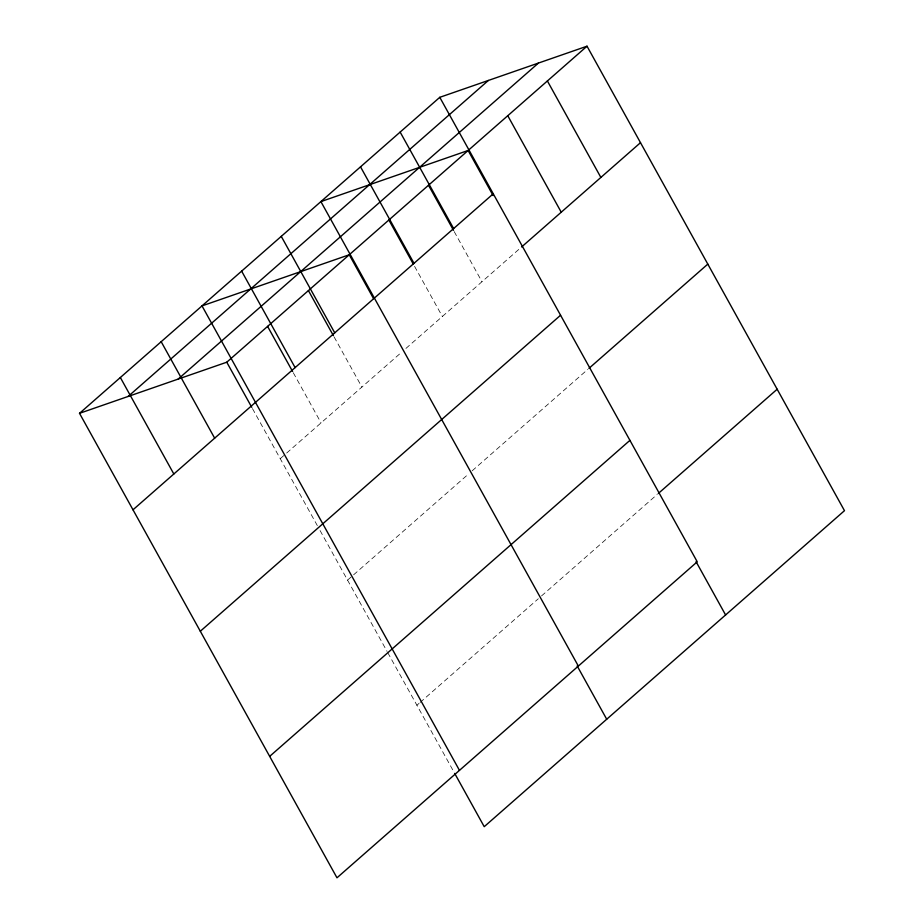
<?xml version="1.0" encoding="UTF-8"?>
<svg xmlns="http://www.w3.org/2000/svg" width="924" height="924" viewBox="0 0 924 924"><rect width="100%" height="100%" fill="white"/><g stroke="black" fill="none" stroke-linecap="round" stroke-linejoin="round"><path stroke-width="0.69" stroke-dasharray="4.62 3.46" d="M280.238 458.685L285.608 453.973M286.683 453.026L401.651 352.183M405.936 348.417L520.535 247.898M347.551 580.122L468.965 473.619M472.176 470.801L587.849 369.334M416.909 705.243L419.057 703.349M420.131 702.413L538.322 598.74M541.533 595.922L657.207 494.456M454.204 231.601L481.982 281.716M414.576 266.366L442.353 316.482M334.118 336.937L361.896 387.052M293.289 372.753L321.067 422.869M252.46 408.57L317.325 525.594M320.074 530.549L387.087 651.443M387.78 652.691L453.996 772.152"/><path stroke-width="1.39" d="M439.778 97.32L697.239 561.792L336.983 877.8L79.522 413.328L439.778 97.32L587.017 46.2L844.478 510.672L484.222 826.68L454.689 773.388M128.113 396.465L488.369 80.457M178.17 379.083L538.426 63.075M79.522 413.328L226.761 362.208L587.017 46.2M132.998 509.805L493.254 193.797M521.61 246.962L640.494 142.677M200.312 631.242L560.568 315.234M588.923 368.399L707.807 264.114M269.669 756.363L629.925 440.355M658.281 493.508L777.165 389.235M547.389 80.965L600.866 177.431M507.761 115.719L561.238 212.197M493.139 195.588L468.133 150.485L320.894 201.605L578.355 666.077M696.061 561.665L725.594 614.957M400.15 132.086L453.626 228.563M428.505 185.239L453.511 230.353M360.522 166.84L413.998 263.317M388.877 220.004L413.178 263.86M373.55 298.614L349.249 254.77L202.01 305.89L459.471 770.362M577.177 665.95L606.71 719.23M281.266 236.371L334.742 332.836M308.42 290.575L333.425 335.689M241.638 271.125L295.114 367.602M267.59 326.391L292.596 371.494M226.761 362.208L251.767 407.311M161.18 341.707L214.657 438.172M120.351 377.512L173.828 473.989"/></g></svg>
